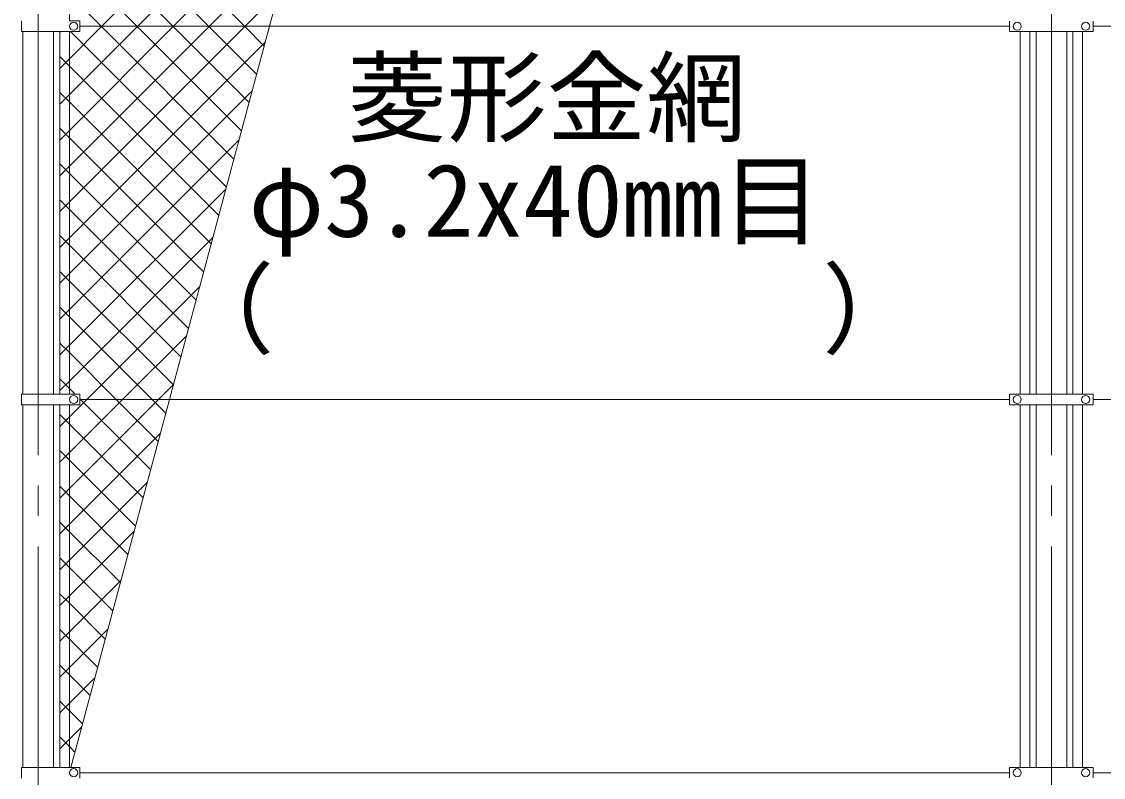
# Model space of a CAD drawing. Units: millimetres, scale not verified. Extents: x -21137 to 21137, y -15758 to 15759.
# Drawn here: x -19488 to -17353, y -2830 to -1338 of the extents above; entities that cross this region are included whole.
import ezdxf
from ezdxf.enums import TextEntityAlignment as Align

# ---------------------------------------------------------------- set-up
doc = ezdxf.new("R2010")
doc.units = ezdxf.units.MM
doc.header["$LTSCALE"] = 60
doc.linetypes.add('LONG_CHAIN', pattern=[21, 18, -1, 1, -1])
for name, color, linetype, lineweight in [('0-2_D-BMK', 2, 'LONG_CHAIN', 9), ('0-3_D-STR1', 1, 'Continuous', 9), ('0-8_D-STR3', 3, 'Continuous', 9), ('0-9_D-STR-TXT', 7, 'Continuous', 9), ('0-A_D-STR2', 7, 'Continuous', 9)]:
    doc.layers.add(name, color=color, linetype=linetype, lineweight=lineweight)
doc.styles.add('ＭＳ ゴシック', font='')
doc.styles.get('ＭＳ ゴシック').set_extended_font_data('MS Gothic')

msp = doc.modelspace()

# ---------------------------------------------------------------- linework, layer by layer
at = {"layer": '0-2_D-BMK'}
for p, q in [((-19455.07, 145.87), (-19455.07, -10589.13)), ((-17455.07, 145.87), (-17455.07, -10589.13))]:
    msp.add_line(p, q, dxfattribs=at)
at = {"layer": '0-3_D-STR1'}
for p, q in [((-19485.32, -2073.63), (-19485.32, -1357.63)), ((-19424.82, -2073.63), (-19424.82, -1357.63)), ((-17485.32, -2073.83), (-17485.32, -1357.43)), ((-17424.82, -2073.83), (-17424.82, -1357.43)), ((-19485.32, -2810.63), (-19485.32, -2094.63)), ((-19424.82, -2810.63), (-19424.82, -2094.63)), ((-17485.32, -2810.83), (-17485.32, -2094.43)), ((-17424.82, -2810.83), (-17424.82, -2094.43))]:
    msp.add_line(p, q, dxfattribs=at)
at = {"layer": '0-8_D-STR3'}
for p, q in [((-19487.87, -1336.63), (-19487.87, -1357.63)), ((-19373.07, -1336.63), (-19373.07, -1357.63)), ((-17537.57, -1336.83), (-17537.57, -1357.43)), ((-17372.57, -1336.83), (-17372.57, -1357.43)), ((-19487.87, -1357.63), (-19373.07, -1357.63)), ((-19412.57, -2073.63), (-19412.57, -1357.63)), ((-19393.57, -2073.63), (-19393.57, -1357.63)), ((-17537.57, -1347.13), (-19373.07, -1347.13)), ((-17537.57, -1357.43), (-17372.57, -1357.43)), ((-17516.57, -1357.43), (-17516.57, -2073.83)), ((-17497.57, -1357.43), (-17497.57, -2073.83)), ((-17412.57, -1357.43), (-17412.57, -2073.83)), ((-17393.57, -1357.43), (-17393.57, -2073.83)), ((-15955.07, -1347.13), (-17372.57, -1347.13)), ((-19487.87, -2073.63), (-19487.87, -2094.63)), ((-19487.87, -2073.63), (-19373.07, -2073.63)), ((-19373.07, -2073.63), (-19373.07, -2094.63)), ((-17537.57, -2084.13), (-19373.07, -2084.13)), ((-17537.57, -2073.83), (-17372.57, -2073.83)), ((-17537.57, -2073.83), (-17537.57, -2094.43)), ((-17372.57, -2073.83), (-17372.57, -2094.43)), ((-15955.07, -2084.13), (-17372.57, -2084.13)), ((-19487.87, -2094.63), (-19373.07, -2094.63)), ((-19412.57, -2810.63), (-19412.57, -2094.63)), ((-19393.57, -2810.63), (-19393.57, -2094.63)), ((-17537.57, -2094.43), (-17372.57, -2094.43)), ((-17516.57, -2094.43), (-17516.57, -2810.83)), ((-17497.57, -2094.43), (-17497.57, -2810.83)), ((-17412.57, -2094.43), (-17412.57, -2810.83)), ((-17393.57, -2094.43), (-17393.57, -2810.83)), ((-19487.87, -2810.63), (-19487.87, -2831.63)), ((-19487.87, -2810.63), (-19373.07, -2810.63)), ((-19373.07, -2810.63), (-19373.07, -2831.63)), ((-17537.57, -2810.83), (-17372.57, -2810.83)), ((-17537.57, -2810.83), (-17537.57, -2831.43)), ((-17372.57, -2810.83), (-17372.57, -2831.43)), ((-17537.57, -2821.13), (-19373.07, -2821.13)), ((-15955.07, -2821.13), (-17372.57, -2821.13))]:
    msp.add_line(p, q, dxfattribs=at)
for centre in [(-19385.07, -1347.13), (-17522.57, -1347.13), (-17387.57, -1347.13), (-19385.07, -2084.13), (-17522.57, -2084.13), (-17387.57, -2084.13), (-19385.07, -2821.13), (-17522.57, -2821.13), (-17387.57, -2821.13)]:
    msp.add_circle(centre, 8, dxfattribs=at)
at = {"layer": '0-A_D-STR2'}
for p, q in [((-19048.13, -1347.13), (-19393.57, -1001.69)), ((-19329.39, -1347.13), (-19003.3, -1021.04)), ((-19258.68, -1347.13), (-18932.59, -1021.04)), ((-19118.84, -1347.13), (-19393.57, -1072.4)), ((-19187.97, -1347.13), (-18929.15, -1088.31)), ((-19189.55, -1347.13), (-19393.57, -1143.11)), ((-19117.26, -1347.13), (-18955.04, -1184.91)), ((-19260.26, -1347.13), (-19393.57, -1213.82)), ((-19330.97, -1347.13), (-19393.57, -1284.53)), ((-19046.55, -1347.13), (-18980.92, -1281.5)), ((-19412.57, -1359.6), (-19410.6, -1357.63)), ((-19393.57, -1411.31), (-19329.39, -1347.13)), ((-19393.57, -1482.02), (-19258.68, -1347.13)), ((-19393.57, -1552.73), (-19187.97, -1347.13)), ((-19393.57, -1623.44), (-19117.26, -1347.13)), ((-19393.57, -1694.15), (-19046.55, -1347.13)), ((-19083.7, -1665.11), (-19391.18, -1357.63)), ((-19068.76, -1609.34), (-19330.97, -1347.13)), ((-19053.82, -1553.57), (-19260.26, -1347.13)), ((-19038.88, -1497.8), (-19189.55, -1347.13)), ((-19023.93, -1442.03), (-19118.84, -1347.13)), ((-19008.99, -1386.27), (-19048.13, -1347.13)), ((-19393.57, -1764.86), (-19006.8, -1378.09)), ((-19393.57, -1425.95), (-19412.57, -1406.95)), ((-19412.57, -1430.31), (-19393.57, -1411.31)), ((-19098.65, -1720.87), (-19393.57, -1425.95)), ((-19393.57, -1496.66), (-19412.57, -1477.66)), ((-19412.57, -1501.02), (-19393.57, -1482.02)), ((-19393.57, -1835.57), (-19032.68, -1474.68)), ((-19113.59, -1776.64), (-19393.57, -1496.66)), ((-19393.57, -1567.37), (-19412.57, -1548.37)), ((-19412.57, -1571.73), (-19393.57, -1552.73)), ((-19128.53, -1832.41), (-19393.57, -1567.37)), ((-19393.57, -1906.28), (-19058.56, -1571.28)), ((-19393.57, -1638.08), (-19412.57, -1619.08)), ((-19412.57, -1642.44), (-19393.57, -1623.44)), ((-19143.48, -1888.18), (-19393.57, -1638.08)), ((-19393.57, -1977), (-19084.45, -1667.87)), ((-19393.57, -1708.79), (-19412.57, -1689.79)), ((-19412.57, -1713.15), (-19393.57, -1694.15)), ((-19158.42, -1943.94), (-19393.57, -1708.79)), ((-19393.57, -1779.5), (-19412.57, -1760.5)), ((-19412.57, -1783.86), (-19393.57, -1764.86)), ((-19393.57, -2047.71), (-19110.33, -1764.46)), ((-19173.36, -1999.71), (-19393.57, -1779.5)), ((-19393.57, -1850.21), (-19412.57, -1831.21)), ((-19412.57, -1854.57), (-19393.57, -1835.57)), ((-19188.31, -2055.48), (-19393.57, -1850.21)), ((-19359.29, -2084.13), (-19136.21, -1861.06)), ((-19393.57, -1920.93), (-19412.57, -1901.93)), ((-19412.57, -1925.28), (-19393.57, -1906.28)), ((-19230.36, -2084.13), (-19393.57, -1920.93)), ((-19288.58, -2084.13), (-19162.09, -1957.65)), ((-19393.57, -1991.64), (-19412.57, -1972.64)), ((-19412.57, -1996), (-19393.57, -1977)), ((-19301.07, -2084.13), (-19393.57, -1991.64)), ((-19412.57, -2066.71), (-19393.57, -2047.71)), ((-19217.86, -2084.13), (-19187.97, -2054.24)), ((-19393.57, -2118.42), (-19359.29, -2084.13)), ((-19393.57, -2189.13), (-19288.58, -2084.13)), ((-19393.57, -2259.84), (-19217.86, -2084.13)), ((-19218.19, -2167.02), (-19301.07, -2084.13)), ((-19203.25, -2111.25), (-19230.36, -2084.13)), ((-19393.57, -2133.06), (-19412.57, -2114.06)), ((-19412.57, -2137.42), (-19393.57, -2118.42)), ((-19248.08, -2278.55), (-19393.57, -2133.06)), ((-19393.57, -2330.55), (-19213.85, -2150.83)), ((-19393.57, -2203.77), (-19412.57, -2184.77)), ((-19412.57, -2208.13), (-19393.57, -2189.13)), ((-19263.02, -2334.32), (-19393.57, -2203.77)), ((-19393.57, -2274.48), (-19412.57, -2255.48)), ((-19412.57, -2278.84), (-19393.57, -2259.84)), ((-19393.57, -2401.26), (-19239.74, -2247.43)), ((-19277.96, -2390.09), (-19393.57, -2274.48)), ((-19393.57, -2345.19), (-19412.57, -2326.19)), ((-19412.57, -2349.55), (-19393.57, -2330.55)), ((-19393.57, -2471.97), (-19265.62, -2344.02)), ((-19292.91, -2445.85), (-19393.57, -2345.19)), ((-19393.57, -2415.9), (-19412.57, -2396.9)), ((-19412.57, -2420.26), (-19393.57, -2401.26)), ((-19307.85, -2501.62), (-19393.57, -2415.9)), ((-19393.57, -2542.68), (-19291.5, -2440.61)), ((-19393.57, -2486.61), (-19412.57, -2467.61)), ((-19412.57, -2490.97), (-19393.57, -2471.97)), ((-19322.79, -2557.39), (-19393.57, -2486.61)), ((-19393.57, -2557.32), (-19412.57, -2538.32)), ((-19393.57, -2613.39), (-19317.38, -2537.2)), ((-19412.57, -2561.68), (-19393.57, -2542.68)), ((-19337.73, -2613.16), (-19393.57, -2557.32)), ((-19393.57, -2628.03), (-19412.57, -2609.03)), ((-19412.57, -2632.39), (-19393.57, -2613.39)), ((-19352.68, -2668.93), (-19393.57, -2628.03)), ((-19393.57, -2684.1), (-19343.26, -2633.8)), ((-19393.57, -2698.74), (-19412.57, -2679.74)), ((-19412.57, -2703.1), (-19393.57, -2684.1)), ((-19367.62, -2724.69), (-19393.57, -2698.74)), ((-19393.57, -2754.81), (-19369.15, -2730.39)), ((-19393.57, -2769.45), (-19412.57, -2750.45)), ((-19412.57, -2773.81), (-19393.57, -2754.81)), ((-19382.56, -2780.46), (-19393.57, -2769.45))]:
    msp.add_line(p, q, dxfattribs=at)
for points in [[(-19390.07, -681.13), (-19393.57, -681.13), (-19393.57, -1336.63), (-19373.07, -1336.63), (-19373.07, -1347.13), (-18998.5, -1347.13), (-18911.13, -1021.04), (-19089.4, -1021.04)], [(-19382.29, -2073.63), (-19393.57, -2062.35), (-19412.57, -2043.35)], [(-19233.13, -2222.78), (-19371.79, -2084.13), (-19373.07, -2082.85)]]:
    msp.add_lwpolyline(points, dxfattribs=at)
for points in [[(-19393.57, -1357.63), (-19412.57, -1357.63), (-19412.57, -2073.63), (-19393.57, -2073.63)], [(-18998.5, -1347.13), (-19373.07, -1347.13), (-19373.07, -1357.63), (-19393.57, -1357.63), (-19393.57, -2073.63), (-19373.07, -2073.63), (-19373.07, -2084.13), (-19195.98, -2084.13)], [(-19195.98, -2084.13), (-19373.07, -2084.13), (-19373.07, -2094.63), (-19393.57, -2094.63), (-19393.57, -2810.63), (-19390.65, -2810.63)], [(-19393.57, -2094.63), (-19412.57, -2094.63), (-19412.57, -2810.63), (-19393.57, -2810.63)]]:
    msp.add_lwpolyline(points, close=True, dxfattribs=at)

# ---------------------------------------------------------------- texts
at = {"layer": '0-9_D-STR-TXT', "style": 'ＭＳ ゴシック'}
for s, p in [('菱形金網', (-18844.92, -1603.44)), ('φ3.2x40mm目', (-19039.84, -1806.2)), ('（\u3000\u3000   \u3000\u3000）', (-19186.03, -2021.15))]:
    msp.add_text(s, height=144.3, dxfattribs=at).set_placement(p, align=Align.BOTTOM_LEFT)

doc.saveas('drawing.dxf')
